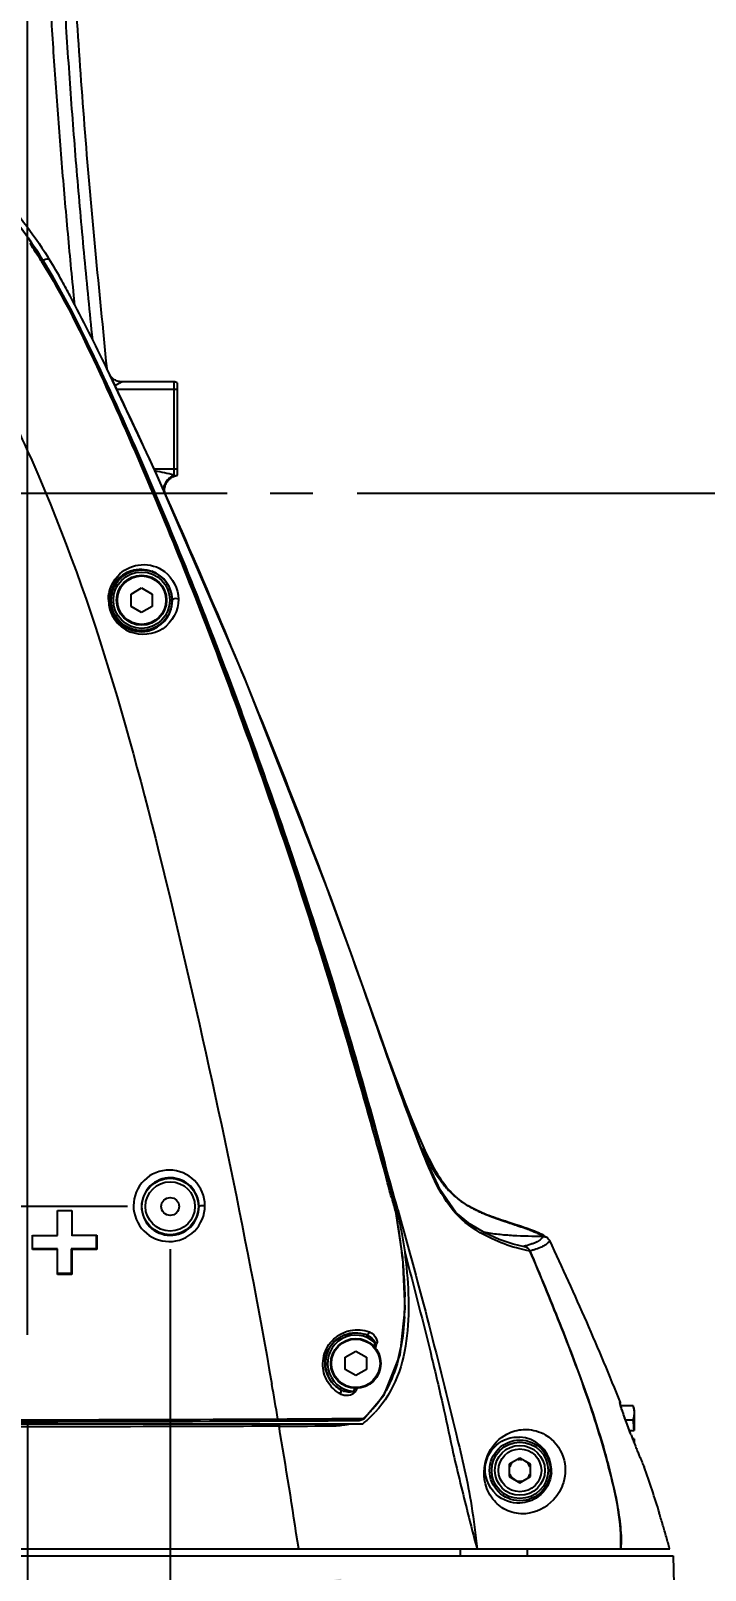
# Model space of a CAD drawing. Header units: millimetres. Extents: x 4086 to 8300, y 123 to 1549.
# Drawn here: x 6992.9 to 7016.5, y 682.5 to 736.4 of the extents above; entities that cross this region are included whole.
import ezdxf

# ---------------------------------------------------------------- set-up
doc = ezdxf.new("R2010")
doc.units = ezdxf.units.MM
doc.linetypes.add('CENTER', pattern=[0.6, 0.375, -0.075, 0.075, -0.075])
for name, color, linetype in [('中心线', 7, 'Continuous'), ('外形图', 7, 'Continuous'), ('尺寸标注', 7, 'Continuous')]:
    doc.layers.add(name, color=color, linetype=linetype)
doc.styles.add('思源黑', font='SourceHanSansCN-Normal.ttf')
doc.dimstyles.new('尺寸标注_1_4比例', dxfattribs={"dimtxt": 7, "dimasz": 6, "dimexe": 2, "dimexo": 1.5, "dimgap": 1, "dimtad": 1, "dimdec": 1, "dimlfac": 4, "dimdsep": 46, "dimtxsty": '思源黑', "dimcen": 0.09, "dimadec": 0, "dimazin": 0, "dimtp": 0.01, "dimtm": 0.01, "dimtfac": 1, "dimtdec": 1, "dimtofl": 0, "dimtmove": 0, "dimatfit": 3, "dimfxl": 1, "dimtolj": 1, "dimarcsym": 0})

# ---------------------------------------------------------------- blocks, each defined once
blk = doc.blocks.new('*D962')
at = {"layer": 'Defpoints', "color": 0}
for p in [(6980.264, 879.243), (6980.264, 858.753), (6992.764, 689.237)]:
    blk.add_point(p, dxfattribs=at)
at = {"layer": '尺寸标注', "color": 0, "lineweight": -2}
for p, q in [((6980.264, 860.253), (6980.264, 881.243)), ((6992.764, 690.737), (6992.764, 881.243)), ((6974.264, 879.243), (6968.264, 879.243)), ((6998.764, 879.243), (7004.764, 879.243))]:
    blk.add_line(p, q, dxfattribs=at)
at = {"layer": '尺寸标注', "color": 0}
for points in [[(6974.264, 878.243), (6974.264, 880.243), (6980.264, 879.243)], [(6998.764, 880.243), (6998.764, 878.243), (6992.764, 879.243)]]:
    blk.add_solid(points, dxfattribs=at)
at = {"layer": '尺寸标注', "color": 0, "insert": (6986.59, 883.867), "char_height": 7, "attachment_point": 5, "style": '思源黑'}
blk.add_mtext('\\A1;50', dxfattribs=at)
blk = doc.blocks.new('*D964')
at = {"layer": 'Defpoints', "color": 0}
for p in [(6998.934, 830.237), (7002.818, 720.237), (7051.03, 720.237)]:
    blk.add_point(p, dxfattribs=at)
at = {"layer": '尺寸标注', "color": 0, "lineweight": -2}
for p, q in [((7000.434, 830.237), (7053.03, 830.237)), ((7051.03, 824.237), (7051.03, 726.237)), ((7004.318, 720.237), (7053.03, 720.237))]:
    blk.add_line(p, q, dxfattribs=at)
at = {"layer": '尺寸标注', "color": 0}
for points in [[(7052.03, 824.237), (7050.03, 824.237), (7051.03, 830.237)], [(7050.03, 726.237), (7052.03, 726.237), (7051.03, 720.237)]]:
    blk.add_solid(points, dxfattribs=at)
at = {"layer": '尺寸标注', "color": 0, "insert": (7046.405, 775.803), "char_height": 7, "attachment_point": 5, "rotation": 90, "style": '思源黑'}
blk.add_mtext('\\A1;440', dxfattribs=at)
blk = doc.blocks.new('*D965')
at = {"layer": 'Defpoints', "color": 0}
for p in [(7002.818, 720.237), (7020.981, 632.737), (7051.03, 632.737)]:
    blk.add_point(p, dxfattribs=at)
at = {"layer": '尺寸标注', "color": 0, "lineweight": -2}
for p, q in [((7004.318, 720.237), (7053.03, 720.237)), ((7051.03, 714.237), (7051.03, 638.737)), ((7022.481, 632.737), (7053.03, 632.737))]:
    blk.add_line(p, q, dxfattribs=at)
at = {"layer": '尺寸标注', "color": 0}
for points in [[(7052.03, 714.237), (7050.03, 714.237), (7051.03, 720.237)], [(7050.03, 638.737), (7052.03, 638.737), (7051.03, 632.737)]]:
    blk.add_solid(points, dxfattribs=at)
at = {"layer": '尺寸标注', "color": 0, "insert": (7046.401, 676.487), "char_height": 7, "attachment_point": 5, "rotation": 90, "style": '思源黑'}
blk.add_mtext('\\A1;350', dxfattribs=at)
blk = doc.blocks.new('*D966')
at = {"layer": 'Defpoints', "color": 0}
for p in [(6997.764, 695.237), (6925.105, 632.737), (6972.335, 632.737)]:
    blk.add_point(p, dxfattribs=at)
at = {"layer": '尺寸标注', "color": 0, "lineweight": -2}
for p, q in [((6996.264, 695.237), (6923.105, 695.237)), ((6925.105, 689.237), (6925.105, 638.737)), ((6970.835, 632.737), (6923.105, 632.737))]:
    blk.add_line(p, q, dxfattribs=at)
at = {"layer": '尺寸标注', "color": 0}
for points in [[(6926.105, 689.237), (6924.105, 689.237), (6925.105, 695.237)], [(6924.105, 638.737), (6926.105, 638.737), (6925.105, 632.737)]]:
    blk.add_solid(points, dxfattribs=at)
at = {"layer": '尺寸标注', "color": 0, "insert": (6920.481, 664.863), "char_height": 7, "attachment_point": 5, "rotation": 90, "style": '思源黑'}
blk.add_mtext('\\A1;250', dxfattribs=at)
blk = doc.blocks.new('*D973')
at = {"layer": 'Defpoints', "color": 0}
for p in [(6978.764, 855.112), (7014.387, 632.737), (7073.522, 632.737)]:
    blk.add_point(p, dxfattribs=at)
at = {"layer": '尺寸标注', "color": 0, "lineweight": -2}
for p, q in [((6980.264, 855.112), (7075.522, 855.112)), ((7073.522, 849.112), (7073.522, 638.737)), ((7015.887, 632.737), (7075.522, 632.737))]:
    blk.add_line(p, q, dxfattribs=at)
at = {"layer": '尺寸标注', "color": 0}
for points in [[(7074.522, 849.112), (7072.522, 849.112), (7073.522, 855.112)], [(7072.522, 638.737), (7074.522, 638.737), (7073.522, 632.737)]]:
    blk.add_solid(points, dxfattribs=at)
at = {"layer": '尺寸标注', "color": 0, "insert": (7068.898, 743.924), "char_height": 7, "attachment_point": 5, "rotation": 90, "style": '思源黑'}
blk.add_mtext('\\A1;889.5', dxfattribs=at)
blk = doc.blocks.new('*D974')
at = {"layer": 'Defpoints', "color": 0}
for p in [(6984.014, 695.237), (6997.764, 695.237), (6997.764, 681.191)]:
    blk.add_point(p, dxfattribs=at)
at = {"layer": '尺寸标注', "color": 0, "lineweight": -2}
for p, q in [((6984.014, 693.737), (6984.014, 679.191)), ((6997.764, 693.737), (6997.764, 679.191)), ((6978.014, 681.191), (6949.26, 681.191)), ((7003.764, 681.191), (7009.764, 681.191))]:
    blk.add_line(p, q, dxfattribs=at)
at = {"layer": '尺寸标注', "color": 0}
for points in [[(6978.014, 680.191), (6978.014, 682.191), (6984.014, 681.191)], [(7003.764, 682.191), (7003.764, 680.191), (6997.764, 681.191)]]:
    blk.add_solid(points, dxfattribs=at)
at = {"layer": '尺寸标注', "color": 0, "insert": (6955.118, 685.753), "char_height": 7, "attachment_point": 5, "style": '思源黑'}
blk.add_mtext('\\A1;55', dxfattribs=at)
blk = doc.blocks.new('*D975')
at = {"layer": 'Defpoints', "color": 0}
for p in [(6984.014, 695.237), (6992.764, 689.237), (6992.764, 670.305)]:
    blk.add_point(p, dxfattribs=at)
at = {"layer": '尺寸标注', "color": 0, "lineweight": -2}
for p, q in [((6984.014, 693.737), (6984.014, 668.305)), ((6992.764, 687.737), (6992.764, 668.305)), ((6978.014, 670.305), (6948.62, 670.305)), ((6998.764, 670.305), (7004.764, 670.305))]:
    blk.add_line(p, q, dxfattribs=at)
at = {"layer": '尺寸标注', "color": 0}
for points in [[(6978.014, 669.305), (6978.014, 671.305), (6984.014, 670.305)], [(6998.764, 671.305), (6998.764, 669.305), (6992.764, 670.305)]]:
    blk.add_solid(points, dxfattribs=at)
at = {"layer": '尺寸标注', "color": 0, "insert": (6954.468, 674.935), "char_height": 7, "attachment_point": 5, "style": '思源黑'}
blk.add_mtext('\\A1;35', dxfattribs=at)

msp = doc.modelspace()

# ---------------------------------------------------------------- linework, layer by layer
at = {"layer": '中心线', "linetype": 'CENTER', "ltscale": 20}
msp.add_line((6980.264, 720.2368), (7002.8178, 720.2368), dxfattribs=at)
at = {"layer": '外形图'}
for p, q in [((6993.2716, 728.4107), (6993.2788, 728.3991)), ((6993.2945, 728.4135), (6993.2717, 728.4107)), ((6993.295, 728.4128), (6993.304, 728.3981)), ((6994.4247, 726.83), (6994.3914, 727.1649)), ((6995.5539, 724.6089), (6995.5361, 724.7885)), ((6995.5555, 724.5927), (6995.5539, 724.6089)), ((6995.8858, 723.8882), (6998.014, 723.8882)), ((6997.889, 724.1382), (6996.0772, 724.1382)), ((6997.889, 724.1382), (6997.889, 720.8763)), ((6998.014, 724.1048), (6998.014, 720.8689)), ((6998.014, 721.0855), (6997.1999, 721.0855)), ((6996.3916, 716.7018), (6996.764, 716.9168)), ((6996.3916, 716.2718), (6996.3916, 716.7018)), ((6996.764, 716.9168), (6997.1364, 716.7018)), ((6997.1364, 716.7018), (6997.1364, 716.2718)), ((6996.764, 716.0568), (6996.3916, 716.2718)), ((6997.1364, 716.2718), (6996.764, 716.0568)), ((7001.0141, 710.3283), (7001.045, 710.2409)), ((7003.383, 706.0656), (7003.3857, 706.0666)), ((7003.1872, 703.7859), (7003.2401, 703.6158)), ((7005.4033, 700.4601), (7005.1404, 701.1926)), ((7005.3059, 696.3164), (7005.3252, 696.2467)), ((7005.3788, 696.3369), (7005.3764, 696.3363)), ((7005.4708, 695.9734), (7005.3788, 696.3369)), ((7005.6172, 695.335), (7005.4708, 695.9734)), ((6993.8159, 695.0975), (6994.2947, 695.0982)), ((6993.8159, 694.2244), (6993.8159, 695.0975)), ((6994.2947, 695.0982), (6994.3159, 695.0982)), ((6994.3159, 695.0982), (6994.3159, 694.225)), ((7005.6703, 695.0619), (7005.6172, 695.335)), ((7005.6703, 695.0619), (7005.6529, 695.0588)), ((7005.9079, 693.4511), (7005.6703, 695.0619)), ((6992.9409, 693.7246), (6992.9409, 694.2234)), ((6992.9449, 693.7529), (6992.9447, 694.2289)), ((6993.8159, 694.2244), (6993.8179, 694.2297)), ((6994.3159, 694.225), (6994.295, 694.2302)), ((6995.1681, 694.2312), (6995.1682, 694.0722)), ((6995.1681, 694.2264), (6995.1909, 694.2264)), ((6995.1682, 694.0722), (6995.1682, 693.7553)), ((6995.1909, 694.2264), (6995.1909, 693.7275)), ((6992.9409, 693.7246), (6992.9449, 693.7529)), ((6993.8159, 693.7255), (6993.818, 693.7537)), ((6993.8159, 692.8528), (6993.8159, 693.7255)), ((6993.8182, 692.8831), (6993.818, 693.7536)), ((6994.3159, 693.7262), (6994.2952, 693.7542)), ((6994.2952, 693.7541), (6994.2954, 692.8836)), ((6994.3159, 693.7262), (6994.3159, 692.8535)), ((6995.1909, 693.7275), (6995.1681, 693.7554)), ((6993.8159, 692.8528), (6993.8182, 692.8831)), ((6994.3159, 692.8535), (6993.8159, 692.8528)), ((6994.2953, 692.8836), (6993.8183, 692.883)), ((6994.3159, 692.8535), (6994.2953, 692.8837)), ((7003.8916, 689.9518), (7004.264, 690.1668)), ((7004.264, 690.1668), (7004.6364, 689.9518)), ((7005.0054, 690.4394), (7004.9447, 690.4541)), ((7003.8916, 689.5218), (7003.8916, 689.9518)), ((7004.6364, 689.9518), (7004.6364, 689.5218)), ((7004.264, 689.3068), (7003.8916, 689.5218)), ((7004.6364, 689.5218), (7004.264, 689.3068)), ((7004.2196, 688.7153), (7004.1706, 688.7525)), ((7004.5447, 687.7935), (7005.2544, 688.6304)), ((7013.522, 688.3582), (7013.5221, 688.3587)), ((7013.522, 688.3576), (7013.522, 688.3582)), ((7013.522, 688.357), (7013.522, 688.3576)), ((7013.5221, 688.3587), (7013.5222, 688.3592)), ((7013.5222, 688.3592), (7013.5223, 688.3596)), ((7013.5248, 688.3243), (7013.5242, 688.3274)), ((7013.5292, 688.3057), (7013.5248, 688.3243)), ((7013.5405, 688.264), (7013.5344, 688.2858)), ((7013.5479, 688.2386), (7013.5405, 688.264)), ((7013.9778, 688.2472), (7013.5454, 688.2472)), ((7013.6259, 687.9983), (7013.6278, 687.9935)), ((7013.6438, 687.9476), (7013.6261, 687.9984)), ((7014.014, 688.1118), (7013.9778, 688.2472)), ((7014.014, 688.1118), (7014.014, 687.3868)), ((7004.4999, 687.6118), (6979.7653, 687.6118)), ((7001.4995, 687.7852), (7001.5341, 687.7854)), ((7001.4996, 687.7187), (7001.5345, 687.7189)), ((7001.5765, 687.5346), (7001.5007, 687.5342)), ((7001.5341, 687.7852), (7001.5786, 687.7855)), ((7001.5345, 687.7189), (7001.5793, 687.7191)), ((7001.5786, 687.7855), (7001.6534, 687.786)), ((7003.7868, 687.7319), (7004.0659, 687.7339)), ((7003.9474, 687.804), (7004.0646, 687.8051)), ((7004.0646, 687.8051), (7004.3445, 687.8079)), ((7004.0659, 687.7339), (7004.3404, 687.736)), ((7004.3445, 687.8079), (7004.4755, 687.8092)), ((7004.4755, 687.8092), (7004.4982, 687.8094)), ((7004.4982, 687.8094), (7004.53, 687.8098)), ((7004.5247, 687.7785), (7004.5447, 687.7935)), ((7004.5428, 687.7955), (7004.5296, 687.8102)), ((7013.9778, 687.742), (7013.7169, 687.742)), ((7010.1315, 687.4193), (7010.2486, 687.4208)), ((7013.8479, 687.3868), (7014.014, 687.3868)), ((7013.8575, 687.3614), (7013.8479, 687.3868)), ((7014.014, 687.0868), (7013.9625, 687.0868)), ((7014.014, 687.0868), (7014.014, 686.9537)), ((7010.014, 686.4199), (7009.639, 686.2034)), ((7010.389, 686.2034), (7010.014, 686.4199)), ((7009.639, 686.2034), (7009.639, 685.7703)), ((7010.389, 685.7703), (7010.389, 686.2034)), ((7009.639, 685.7703), (7010.014, 685.5538)), ((7010.014, 685.5538), (7010.389, 685.7703)), ((7014.8931, 684.4868), (7014.9038, 684.4868)), ((6971.977, 683.2368), (7013.5497, 683.2368)), ((7007.9195, 683.2368), (7007.9195, 682.9868)), ((7007.9195, 683.2368), (7007.9195, 682.9868)), ((7010.264, 683.2368), (7010.264, 682.9868)), ((7013.5497, 683.2368), (7015.2591, 683.2368)), ((6970.1426, 682.9868), (7015.3799, 682.9868)), ((7015.3799, 682.9868), (7015.4061, 681.9868))]:
    msp.add_line(p, q, dxfattribs=at)
for points in [[(7003.3857, 706.0666), (7000.3608, 713.7762), (6997.2322, 721.0166), (6995.5481, 724.6084)], [(6996.0771, 724.1382), (6996.0465, 724.1392), (6996.0111, 724.1427), (6995.976, 724.1487), (6995.9414, 724.1571), (6995.9075, 724.1681), (6995.8745, 724.1814), (6995.8424, 724.197), (6995.8116, 724.2148), (6995.7822, 724.2348), (6995.7542, 724.2569), (6995.7279, 724.2809), (6995.7033, 724.3067), (6995.6807, 724.3342), (6995.6689, 724.3508)], [(6997.6121, 720.1528), (6997.6001, 720.1823), (6997.5884, 720.2173), (6997.5794, 720.2531), (6997.5731, 720.2895), (6997.5694, 720.3264), (6997.5685, 720.3633), (6997.5703, 720.4003), (6997.5749, 720.4369), (6997.5821, 720.4731), (6997.5919, 720.5085), (6997.6044, 720.5432), (6997.6193, 720.5769), (6997.6367, 720.6093), (6997.6564, 720.6404), (6997.6784, 720.67), (6997.7025, 720.6979), (6997.7287, 720.724), (6997.7568, 720.7482), (6997.7867, 720.7702), (6997.818, 720.7899), (6997.8507, 720.8072), (6997.8844, 720.8221), (6997.9189, 720.8343), (6997.9488, 720.8427)], [(7005.381, 700.477), (7004.838, 702.0339), (7004.1027, 704.1043), (7003.3857, 706.0666)], [(7005.1404, 701.1926), (7004.6408, 702.5914), (7004.5408, 702.8708)], [(7010.1775, 693.827), (7009.7742, 693.9183), (7009.2863, 694.0785), (7008.7843, 694.3077), (7008.2725, 694.6189), (7007.7696, 695.0272), (7007.2208, 695.8161), (7006.6356, 697.0861), (7005.9925, 698.7695), (7005.381, 700.477)], [(7009.5865, 694.6897), (7009.5035, 694.7169), (7009.4204, 694.7443), (7009.3373, 694.772), (7009.2545, 694.8001), (7009.1719, 694.8286), (7009.09, 694.8577), (7009.0087, 694.8874), (7008.9282, 694.9177), (7008.8488, 694.9488), (7008.7705, 694.9806), (7008.6933, 695.0133), (7008.6173, 695.0468), (7008.5424, 695.0813), (7008.4685, 695.117), (7008.3956, 695.1538), (7008.3237, 695.1922), (7008.2525, 695.2322), (7008.1818, 695.2744), (7008.1114, 695.3191), (7008.0409, 695.3668), (7007.9703, 695.4175), (7007.8998, 695.4711), (7007.8299, 695.5271), (7007.7613, 695.585), (7007.6946, 695.6447), (7007.6305, 695.7058), (7007.5703, 695.7673), (7007.5129, 695.83), (7007.4571, 695.8953), (7007.4019, 695.9642), (7007.3474, 696.0366), (7007.2936, 696.1122), (7007.2404, 696.1912), (7007.1871, 696.2742), (7007.1332, 696.3622), (7007.078, 696.4564), (7007.021, 696.5579), (7006.9618, 696.6674), (7006.9002, 696.7859), (7006.8359, 696.914), (7006.7685, 697.0529), (7006.6976, 697.2038), (7006.6228, 697.3675), (7006.5446, 697.5437), (7006.4634, 697.7313), (7006.3797, 697.9295), (7006.2935, 698.1379), (7006.2051, 698.3559), (7006.1145, 698.5831), (7006.0218, 698.8193), (7005.9266, 699.0651), (7005.8286, 699.3214), (7005.7274, 699.5888), (7005.6227, 699.8681), (7005.5141, 700.1601), (7005.4033, 700.4601)], [(7010.9769, 694.1316), (7010.9154, 694.1766), (7010.8531, 694.2154), (7010.7904, 694.2499), (7010.7266, 694.2816), (7010.6612, 694.3115), (7010.5935, 694.3403), (7010.5237, 694.3684), (7010.4521, 694.396), (7010.3787, 694.4232), (7010.3039, 694.4501), (7010.2279, 694.4767), (7010.1508, 694.5033), (7010.0727, 694.5297), (7009.9936, 694.5562), (7009.9137, 694.5827), (7009.8329, 694.6092), (7009.5865, 694.6897)], [(7005.2544, 688.6304), (7005.8152, 690.0322), (7005.9995, 691.6611), (7005.9079, 693.4511)], [(7013.5405, 688.264), (7013.5345, 688.2856), (7013.5297, 688.3037), (7013.5292, 688.3057)], [(7013.6261, 687.9984), (7013.6151, 688.0304), (7013.6018, 688.0699), (7013.5891, 688.1079), (7013.5773, 688.1441), (7013.5664, 688.1783), (7013.5565, 688.2099), (7013.5479, 688.2386)], [(7001.5796, 687.6118), (7001.5799, 687.5984), (7001.5798, 687.585), (7001.5793, 687.5717), (7001.5785, 687.5587), (7001.5773, 687.5462), (7001.5756, 687.5341)], [(7003.5832, 687.6118), (7003.5832, 687.5986), (7003.5827, 687.5855), (7003.5817, 687.5726), (7003.5802, 687.5601), (7003.5782, 687.5481)], [(7004.3443, 687.736), (7004.387, 687.7381), (7004.5247, 687.7785)], [(7013.8878, 687.2812), (7013.8397, 687.4087), (7013.8152, 687.4742), (7013.7912, 687.5388), (7013.7677, 687.6024), (7013.745, 687.6645), (7013.723, 687.7251), (7013.7017, 687.7839), (7013.6814, 687.8408), (7013.6621, 687.8954), (7013.6438, 687.9476)]]:
    msp.add_lwpolyline(points, dxfattribs=at)
for centre, radius in [((6996.764, 716.4868), 1.0638), ((6996.764, 716.4868), 0.9888), ((6996.764, 716.4868), 0.875), ((6996.764, 716.4868), 0.85), ((6997.764, 695.2368), 0.9908), ((6997.764, 695.2368), 0.8658), ((6997.764, 695.2368), 0.3125), ((7004.264, 689.7368), 0.875), ((7004.264, 689.7368), 0.85), ((7010.014, 685.9868), 1.0638), ((7010.014, 685.9868), 0.9888), ((7010.014, 685.9868), 0.875), ((7010.014, 685.9868), 0.75)]:
    msp.add_circle(centre, radius, dxfattribs=at)
for centre, radius, start, end in [((6977.3137, 718.567), 18.7494, 33.16132, 33.86804), ((6977.669, 718.7776), 18.3572, 33.68233, 33.94098), ((6976.3784, 717.9727), 19.8192, 31.69455, 33.78713), ((6976.5255, 718.0228), 19.7273, 31.78142, 33.6647), ((6976.1438, 717.8064), 20.1449, 31.76294, 33.15226), ((6976.1617, 717.5842), 20.4792, 32.03461, 32.29383), ((6992.8676, 728.9119), 0.6457, 305.24918, 306.3729), ((6972.1569, 715.3439), 24.8518, 31.52553, 31.68715), ((6980.2448, 720.1389), 15.6628, 28.72947, 32.03504), ((6977.4738, 718.5216), 18.8702, 27.21434, 28.99127), ((6997.889, 723.8882), 0.25, 60.00002, 89.99998), ((6997.8886, 721.0866), 0.2512, 283.88072, 299.96038), ((6996.7418, 716.4816), 1.0942, 107.93318, 179.72431), ((6996.7386, 716.4772), 1.0989, 0.50252, 69.47523), ((6996.8181, 716.5034), 1.2172, 179.54605, 248.59206), ((6996.7457, 716.4808), 1.0982, 179.68582, 248.9281), ((6996.7438, 716.4764), 1.0936, 293.44052, 0.54843), ((6996.7442, 716.4767), 1.0937, 248.9221, 293.41605), ((6829.8446, 649.8494), 181.5397, 19.459717, 19.91678), ((6829.2681, 649.649), 182.1501, 17.290145, 19.42958), ((6803.7, 641.6368), 208.9441, 16.887813, 17.255273), ((6646.8446, 596.7957), 372.02, 15.391329, 15.505283), ((6981.6542, 690.3012), 24.4779, 13.3775, 14.27353), ((6629.2884, 590.7109), 390.6601, 15.500759, 15.684741), ((6963.0973, 685.2613), 43.7269, 13.17638, 14.65417), ((6979.0132, 689.0123), 27.375, 12.12498, 13.12573), ((6995.1739, 691.8936), 10.8066, 357.21783, 0.91637), ((7004.264, 689.7368), 1.0638, 69.42714, 240.3996), ((7004.264, 689.7368), 0.9888, 46.501, 264.58017), ((7004.2529, 689.7401), 1.0647, 68.80237, 73.05162), ((6999.0281, 691.8875), 6.0877, 345.1274, 346.38116), ((6999.0299, 691.9036), 6.1522, 344.56838, 346.23181), ((6999.9205, 691.3962), 6.027, 345.31202, 349.41768), ((6754.0236, 645.8062), 251.0452, 9.626041, 9.909309), ((7004.0492, 689.3654), 0.6347, 240.69769, 253.44637), ((7001.0799, 691.0983), 3.8801, 322.80175, 324.80506), ((7001.0247, 691.1267), 4.0028, 322.95618, 325.02889), ((7001.0126, 691.1352), 4.0176, 325.02778, 325.33905), ((7001.9902, 690.6744), 3.8276, 324.7663, 330.26911), ((7001.9435, 690.8122), 4.0955, 311.58553, 317.14841), ((7001.8496, 690.804), 4.0185, 314.61493, 317.39993), ((7001.9432, 690.7175), 3.8911, 317.40446, 320.17661), ((7002.0077, 690.6637), 3.8071, 320.17731, 324.74596), ((7015.131, 688.7377), 1.66, 194.26971, 194.54019), ((6992.0278, 2385.0189), 1697.3266, 269.6819176, 270.3197374), ((6997.2607, 1448.7448), 761.223, 270.3248499, 270.4755119), ((6743.4271, 644.0326), 261.7891, 8.612737, 9.565217), ((6997.2124, 1400.1904), 712.4183, 270.3571682, 270.4942072), ((7001.657, 691.1339), 4.5263, 308.9092, 310.82758), ((7001.7188, 690.9368), 4.2049, 311.95579, 314.61324), ((7001.761, 691.0127), 4.3665, 310.83455, 311.62971), ((7012.7379, 688.0741), 1.2836, 345.00618, 347.18201), ((7009.944, 685.9809), 1.1746, 9.72595, 86.58373), ((7046.8881, 699.7456), 35.2752, 200.7692, 201.03006), ((7046.7035, 699.6744), 35.0773, 201.02984, 201.26301), ((7010.4549, 687.2486), 3.5594, 355.66241, 357.39524), ((7009.9364, 686.0087), 1.1434, 159.13556, 169.48838), ((7010.014, 685.9868), 0.375, 139.9994, 160.00059), ((7010.014, 685.9868), 0.375, 199.99941, 240), ((7010.014, 685.9868), 0.375, 79.9994, 100.0006), ((7010.014, 685.9868), 0.375, 19.99941, 60), ((7010.014, 685.9868), 0.375, 319.9994, 340.00059), ((7009.9552, 685.9838), 1.1631, 355.87082, 9.68007), ((6971.8099, 671.1627), 45.1068, 17.18107, 19.35487), ((7010.014, 685.9868), 0.375, 259.9994, 280.0006), ((6978.9426, 673.2632), 37.6618, 16.65556, 17.33827), ((6980.4933, 673.7293), 36.0425, 16.33344, 16.65214), ((6981.2129, 673.9401), 35.2927, 15.95968, 16.33361), ((7008.6426, 683.3876), 4.9203, 358.24397, 0.0346), ((6981.7342, 674.0893), 34.7504, 15.26212, 15.9595)]:
    msp.add_arc(centre, radius, start, end, dxfattribs=at)
for points, knots in [([(6995.5516, 724.6086), (6995.281, 727.3633), (6994.731, 732.8647), (6994.2368, 741.1368), (6993.9817, 749.4088), (6994.1344, 757.6847), (6994.709, 764.5641), (6995.491, 770.0292), (6996.1387, 774.1198), (6996.8421, 778.2034), (6997.6228, 781.5666), (6998.0388, 784.2999), (6998.1411, 787.0609), (6998.095, 789.1295), (6998.0836, 790.5091)], [0, 0, 0, 0, 0.1253441, 0.2503306, 0.3751781, 0.5000283, 0.6249618, 0.6874719, 0.7499945, 0.8125174, 0.8750504, 0.9062977, 0.9375248, 1, 1, 1, 1]), ([(6994.3914, 727.1649), (6994.3095, 727.9909), (6994.1537, 729.6439), (6993.9414, 732.1253), (6993.7522, 734.6085), (6993.6438, 736.2653), (6993.5938, 737.0939)], [0, 0, 0, 0, 0.2499998, 0.4999999, 0.7499998, 1, 1, 1, 1]), ([(6995.0495, 725.6169), (6995.001, 726.0956), (6994.9033, 727.053), (6994.7637, 728.4897), (6994.6323, 729.9272), (6994.4665, 731.8446), (6994.2777, 734.243), (6994.1504, 736.1634), (6994.0924, 737.124)], [0, 0, 0, 0, 0.1250002, 0.2500004, 0.3750005, 0.5000008, 0.7500003, 1, 1, 1, 1]), ([(6966.2065, 713.1898), (6965.3306, 714.9441), (6964.3064, 718.8544), (6964.9806, 724.8341), (6967.8192, 730.1636), (6972.4245, 734.0652), (6978.1469, 735.9808), (6983.1812, 735.6954), (6986.9148, 734.3824), (6989.4862, 732.8839), (6991.7522, 730.9495), (6992.9462, 729.3593), (6993.4732, 728.5254)], [0, 0, 0, 0, 0.1246615, 0.2495627, 0.3744523, 0.4993392, 0.6242252, 0.7491163, 0.811842, 0.8745688, 0.9372862, 1, 1, 1, 1]), ([(6971.2293, 732.6624), (6972.8729, 733.8451), (6976.6737, 735.5708), (6982.8974, 735.7771), (6987.7637, 733.9194), (6991.0086, 731.4437), (6992.3306, 729.8707), (6992.8983, 729.0271)], [0, 0, 0, 0, 0.2497135, 0.4994293, 0.7491347, 0.8746057, 1, 1, 1, 1]), ([(6993.2446, 728.3873), (6994.0291, 727.1192), (6995.3203, 724.4666), (6997.6196, 719.2398), (7000.1569, 712.7297), (7002.9144, 704.6843), (7004.5112, 699.1785), (7005.3059, 696.3164)], [0, 0, 0, 0, 0.1302988, 0.2569974, 0.4992281, 0.7404428, 1, 1, 1, 1]), ([(6993.2717, 728.4107), (6993.2708, 728.4082), (6993.263, 728.4019), (6993.256, 728.3961), (6993.2505, 728.392)], [0, 0, 0, 0, 0.2782376, 1, 1, 1, 1]), ([(6993.2788, 728.3991), (6994.0897, 727.0876), (6995.4256, 724.3196), (6997.8672, 718.7591), (6999.5, 714.5242), (7000.5262, 711.6918)], [0, 0, 0, 0, 0.2537507, 0.504214, 1, 1, 1, 1]), ([(7005.4018, 696.3236), (7004.681, 699.0953), (7003.074, 704.5966), (7000.2791, 712.7231), (6997.6439, 719.3858), (6995.3203, 724.6176), (6994.0516, 727.1936), (6993.2991, 728.4111)], [0, 0, 0, 0, 0.2500125, 0.5000258, 0.7500419, 0.8750549, 1, 1, 1, 1]), ([(6993.5225, 728.447), (6993.4691, 728.4374), (6993.3925, 728.4392), (6993.3257, 728.4018), (6993.3061, 728.3994)], [0, 0, 0, 0, 0.7334265, 1, 1, 1, 1]), ([(6993.3408, 728.3384), (6994.0869, 727.1221), (6995.3457, 724.5512), (6997.6614, 719.3347), (7000.2823, 712.6898), (7003.0632, 704.5862), (7004.6603, 699.1002), (7005.3764, 696.3363)], [0, 0, 0, 0, 0.1249487, 0.2499629, 0.499978, 0.7499895, 1, 1, 1, 1]), ([(6990.7101, 725.9208), (6991.1616, 725.1001), (6991.9909, 723.4034), (6992.7898, 721.6931), (6993.1649, 720.8195)], [0, 0, 0, 0, 0.4962808, 1, 1, 1, 1]), ([(7003.383, 706.0656), (7002.2169, 709.2124), (6999.7299, 715.4482), (6997.0114, 721.5885), (6995.5479, 724.6084)], [0, 0, 0, 0, 0.500008, 1, 1, 1, 1]), ([(6996.077, 724.1382), (6996.0778, 724.1382), (6996.0743, 724.1367), (6996.0729, 724.1356), (6996.0672, 724.1326), (6996.0593, 724.1285), (6996.0473, 724.1222), (6996.0336, 724.1148), (6996.0126, 724.1036), (6995.9839, 724.0886), (6995.9477, 724.0692), (6995.9096, 724.049), (6995.8702, 724.0281), (6995.8436, 724.014), (6995.8302, 724.0069)], [0, 0, 0, 0, 0.0076324, 0.0175304, 0.0311833, 0.0695473, 0.1182702, 0.1744101, 0.236575, 0.3737751, 0.5217903, 0.67696, 0.8368216, 1, 1, 1, 1]), ([(6997.889, 720.8763), (6997.7805, 720.8999), (6997.5613, 720.9468), (6997.3422, 720.9941), (6997.2316, 721.0178)], [0, 0, 0, 0, 0.4954201, 1, 1, 1, 1]), ([(6993.1649, 720.8195), (6995.3206, 715.7983), (6998.1107, 705.1267), (7000.3781, 694.4208), (7001.3237, 689.0084)], [0, 0, 0, 0, 0.4986308, 1, 1, 1, 1]), ([(6997.889, 720.8763), (6997.8424, 720.8547), (6997.752, 720.7935), (6997.6405, 720.6706), (6997.5562, 720.5245), (6997.5229, 720.4168), (6997.5142, 720.3633)], [0, 0, 0, 0, 0.235035, 0.4913205, 0.7522724, 1, 1, 1, 1]), ([(6997.9488, 720.8427), (6997.9489, 720.8428), (6997.9482, 720.8429), (6997.9477, 720.8434), (6997.9462, 720.844), (6997.9434, 720.8455), (6997.9385, 720.8478), (6997.9314, 720.8515), (6997.9227, 720.8563), (6997.9082, 720.8644), (6997.8969, 720.8712), (6997.889, 720.8763)], [0, 0, 0, 0, 0.0043767, 0.0175465, 0.0395481, 0.0703012, 0.1570738, 0.2748683, 0.4206479, 0.592243, 1, 1, 1, 1]), ([(6995.6009, 716.5131), (6995.6034, 716.8408), (6995.881, 717.4645), (6996.753, 717.8288), (6997.7104, 717.5656), (6998.0537, 716.8852), (6998.0556, 716.5218)], [0, 0, 0, 0, 0.2632965, 0.4810757, 0.7079946, 1, 1, 1, 1]), ([(6998.0556, 716.5218), (6998.0577, 716.1312), (6997.6334, 715.3114), (6996.7256, 715.232), (6996.3738, 715.3702)], [0, 0, 0, 0, 0.5082221, 1, 1, 1, 1]), ([(6998.0556, 716.5218), (6997.9964, 716.5488), (6997.907, 716.5567), (6997.8379, 716.4992), (6997.8374, 716.4868)], [0, 0, 0, 0, 0.8407302, 1, 1, 1, 1]), ([(7003.6335, 702.3348), (7003.7815, 701.8474), (7004.3795, 699.8528), (7004.9516, 697.8505), (7005.3749, 696.3355)], [0, 0, 0, 0, 0.2446061, 1, 1, 1, 1]), ([(7005.381, 700.4769), (7005.3812, 700.4764), (7005.3792, 700.4747), (7005.3779, 700.4739), (7005.3767, 700.4732)], [0, 0, 0, 0, 0.2889012, 1, 1, 1, 1]), ([(7009.891, 693.7822), (7009.6007, 693.8614), (7008.9256, 694.119), (7007.5053, 694.9655), (7006.4679, 697.4042), (7005.7798, 699.3363), (7005.3767, 700.4732)], [0, 0, 0, 0, 0.1068152, 0.2564582, 0.5718391, 1, 1, 1, 1]), ([(7005.3866, 700.4621), (7005.3905, 700.4626), (7005.3956, 700.4631), (7005.4027, 700.4618), (7005.4033, 700.4601)], [0, 0, 0, 0, 0.6855296, 1, 1, 1, 1]), ([(7006.5635, 697.2741), (7006.6535, 697.0991), (7006.8293, 696.7712), (7007.0964, 696.331), (7007.3176, 696.0251), (7007.4845, 695.8337), (7007.6264, 695.6892), (7007.7948, 695.5409), (7007.9888, 695.392), (7008.1721, 695.2721), (7008.3458, 695.1741), (7008.5106, 695.0914), (7008.7152, 694.9981), (7009.0396, 694.867), (7009.4669, 694.7208), (7009.9214, 694.5685), (7010.2525, 694.4537), (7010.4774, 694.3675), (7010.6142, 694.3087), (7010.727, 694.2511), (7010.7916, 694.2088), (7010.8187, 694.1871)], [0, 0, 0, 0, 0.1078921, 0.2039432, 0.282196, 0.3144993, 0.3431298, 0.3931649, 0.4374133, 0.4771039, 0.5132036, 0.5467072, 0.578218, 0.6364621, 0.7384641, 0.8257851, 0.8993571, 0.9305903, 0.9578421, 0.9809713, 1, 1, 1, 1]), ([(6998.9817, 695.2623), (6998.9811, 695.5805), (6998.7119, 696.2413), (6997.7381, 696.6454), (6996.7532, 696.2521), (6996.4786, 695.584), (6996.4781, 695.2627)], [0, 0, 0, 0, 0.2492708, 0.4975884, 0.7482891, 1, 1, 1, 1]), ([(6998.7758, 695.2368), (6998.7752, 695.4926), (6998.5591, 696.0232), (6997.7773, 696.3494), (6996.9828, 696.0356), (6996.7595, 695.4965), (6996.7589, 695.2368)], [0, 0, 0, 0, 0.2488869, 0.496313, 0.7473808, 1, 1, 1, 1]), ([(6996.4781, 695.2627), (6996.4777, 694.9439), (6996.7458, 694.2807), (6997.7219, 693.8751), (6998.7083, 694.2705), (6998.9822, 694.9405), (6998.9817, 695.2623)], [0, 0, 0, 0, 0.2493014, 0.497663, 0.7483547, 1, 1, 1, 1]), ([(6996.7589, 695.2368), (6996.7584, 694.9804), (6996.9734, 694.4471), (6997.7576, 694.119), (6998.5543, 694.4349), (6998.7764, 694.9766), (6998.7758, 695.2368)], [0, 0, 0, 0, 0.248891, 0.4963947, 0.7474139, 1, 1, 1, 1]), ([(6998.9817, 695.2623), (6998.933, 695.2613), (6998.8816, 695.2471), (6998.7793, 695.2573), (6998.7758, 695.2368)], [0, 0, 0, 0, 0.701295, 1, 1, 1, 1]), ([(7005.739, 695.1153), (7006.1138, 693.7636), (7006.8241, 691.1534), (7007.676, 687.6977), (7008.3051, 685.1003), (7008.4463, 683.7405), (7008.5141, 683.2368)], [0, 0, 0, 0, 0.3446618, 0.6644803, 0.8751252, 1, 1, 1, 1]), ([(7010.8194, 694.1871), (7010.4728, 694.1858), (7009.9523, 694.1951), (7009.2608, 694.2507), (7008.9169, 694.2989), (7008.7463, 694.33)], [0, 0, 0, 0, 0.4998564, 0.7499535, 1, 1, 1, 1]), ([(7010.8194, 694.1871), (7010.8076, 694.1505), (7010.7634, 694.099), (7010.6881, 694.0435), (7010.6097, 693.9974), (7010.5152, 693.9518), (7010.3586, 693.8897), (7010.2291, 693.8551), (7010.1373, 693.8359)], [0, 0, 0, 0, 0.1464831, 0.2435695, 0.3586025, 0.4917369, 0.6428561, 1, 1, 1, 1]), ([(7011.0468, 694.0426), (7011.0372, 694.0111), (7011.0036, 693.9656), (7010.9446, 693.9149), (7010.8583, 693.856), (7010.7184, 693.7847), (7010.5934, 693.7398), (7010.5231, 693.7192)], [0, 0, 0, 0, 0.1568517, 0.2558691, 0.37104, 0.6515671, 1, 1, 1, 1]), ([(7010.819, 694.1869), (7010.8472, 694.1866), (7010.9042, 694.1775), (7010.9548, 694.1493), (7010.9769, 694.1316)], [0, 0, 0, 0, 0.4993941, 1, 1, 1, 1]), ([(7010.9769, 694.1316), (7010.9992, 694.1137), (7011.0251, 694.0843), (7011.0431, 694.0506), (7011.0472, 694.0419)], [0, 0, 0, 0, 0.7488905, 1, 1, 1, 1]), ([(7011.0472, 694.0419), (7011.4878, 693.0948), (7012.3441, 691.2147), (7013.1476, 689.3111), (7013.5242, 688.3619)], [0, 0, 0, 0, 0.5056745, 1, 1, 1, 1]), ([(7005.9768, 693.6442), (7006.0996, 692.6715), (7006.1992, 691.1851), (7005.7964, 689.2487), (7005.2778, 688.3852), (7004.9459, 688.0269)], [0, 0, 0, 0, 0.5004863, 0.7506758, 1, 1, 1, 1]), ([(7005.9768, 693.6442), (7006.3077, 692.3998), (7006.7828, 690.5599), (7007.3368, 688.2015), (7007.7087, 686.3937), (7008.1161, 684.773), (7008.3917, 683.6575), (7008.5141, 683.2368)], [0, 0, 0, 0, 0.3605688, 0.5320657, 0.678335, 0.8773285, 1, 1, 1, 1]), ([(7010.3641, 693.6769), (7010.3277, 693.6831), (7010.1688, 693.7123), (7010.0112, 693.7494), (7009.891, 693.7822)], [0, 0, 0, 0, 0.2286777, 1, 1, 1, 1]), ([(7010.3641, 693.6769), (7010.7207, 692.8348), (7011.4206, 691.146), (7012.3973, 688.5782), (7013.1986, 685.9678), (7013.5781, 684.1475), (7013.5396, 683.2368)], [0, 0, 0, 0, 0.2502213, 0.500425, 0.7505819, 1, 1, 1, 1]), ([(7010.5231, 693.7192), (7010.5106, 693.7155), (7010.4582, 693.7007), (7010.4053, 693.688), (7010.3648, 693.6793)], [0, 0, 0, 0, 0.239487, 1, 1, 1, 1]), ([(7013.5497, 683.2368), (7013.5835, 684.1479), (7013.2023, 685.9672), (7012.3995, 688.5782), (7011.422, 691.1461), (7010.7225, 692.8354), (7010.3659, 693.6776)], [0, 0, 0, 0, 0.2494345, 0.4995867, 0.7497849, 1, 1, 1, 1]), ([(7003.7224, 688.6636), (7003.5411, 688.7649), (7003.2187, 689.0792), (7003.0454, 689.7492), (7003.265, 690.4304), (7003.6447, 690.7358), (7003.8533, 690.823)], [0, 0, 0, 0, 0.234783, 0.4823586, 0.7444081, 1, 1, 1, 1]), ([(7003.7386, 688.8119), (7003.5764, 688.9018), (7003.2856, 689.1825), (7003.1291, 689.7892), (7003.3406, 690.4061), (7003.6975, 690.6708), (7003.8893, 690.7406)], [0, 0, 0, 0, 0.2320145, 0.4793892, 0.744502, 1, 1, 1, 1]), ([(7003.8533, 690.823), (7003.9253, 690.853), (7004.2131, 690.9426), (7004.5344, 690.9167), (7004.7421, 690.8371)], [0, 0, 0, 0, 0.259647, 1, 1, 1, 1]), ([(7004.7421, 690.8371), (7004.8555, 690.7937), (7004.9922, 690.6566), (7005.0161, 690.4834), (7005.0054, 690.4394)], [0, 0, 0, 0, 0.7284298, 1, 1, 1, 1]), ([(7011.9641, 689.704), (7012.1546, 689.1934), (7012.5202, 688.1663), (7012.9244, 686.8647), (7013.2067, 685.8119), (7013.3878, 685.0145), (7013.4993, 684.3418), (7013.5522, 683.7993), (7013.5629, 683.5268), (7013.5629, 683.3906)], [0, 0, 0, 0, 0.2500107, 0.500012, 0.6250186, 0.750019, 0.8750044, 0.9375044, 1, 1, 1, 1]), ([(7004.2196, 688.7153), (7004.2108, 688.7036), (7004.1899, 688.6824), (7004.1654, 688.6659), (7004.1526, 688.6585)], [0, 0, 0, 0, 0.4991493, 1, 1, 1, 1]), ([(7013.5222, 688.3286), (7013.5214, 688.3316), (7013.52, 688.3373), (7013.5181, 688.3453), (7013.5168, 688.3519), (7013.5161, 688.3563), (7013.5161, 688.3589), (7013.5162, 688.3601), (7013.5166, 688.361), (7013.518, 688.3612), (7013.5197, 688.3591), (7013.521, 688.3575), (7013.5218, 688.3563)], [0, 0, 0, 0, 0.2334905, 0.4397577, 0.6090046, 0.731798, 0.7737364, 0.8031904, 0.8222237, 0.8377707, 0.8935977, 1, 1, 1, 1]), ([(7013.5242, 688.3274), (7013.5233, 688.3314), (7013.5224, 688.3372), (7013.521, 688.3443), (7013.5204, 688.3475), (7013.5205, 688.349)], [0, 0, 0, 0, 0.5609448, 0.7970997, 1, 1, 1, 1]), ([(7013.5223, 688.3597), (7013.5224, 688.36), (7013.5226, 688.3609), (7013.5235, 688.3618), (7013.5242, 688.3618)], [0, 0, 0, 0, 0.3349647, 1, 1, 1, 1]), ([(7013.6259, 687.9983), (7013.6035, 688.0631), (7013.5675, 688.17), (7013.5352, 688.2781), (7013.5241, 688.321)], [0, 0, 0, 0, 0.6076499, 1, 1, 1, 1]), ([(7013.8476, 687.3869), (7013.8272, 687.4414), (7013.7513, 687.6445), (7013.6776, 687.8484), (7013.6259, 687.9983)], [0, 0, 0, 0, 0.2685639, 1, 1, 1, 1]), ([(7013.9778, 688.2472), (7013.9889, 688.2057), (7014.0072, 688.1223), (7014.014, 688.0369), (7014.014, 687.9946)], [0, 0, 0, 0, 0.5035628, 1, 1, 1, 1]), ([(7014.014, 687.9946), (7014.014, 687.9775), (7014.0119, 687.9085), (7014.001, 687.8399), (7013.9895, 687.7893)], [0, 0, 0, 0, 0.2485763, 1, 1, 1, 1]), ([(6982.5964, 687.7761), (6984.1478, 687.7663), (6990.4488, 687.75), (6996.7499, 687.7639), (7001.4995, 687.7852)], [0, 0, 0, 0, 0.2462051, 1, 1, 1, 1]), ([(7001.5007, 687.5342), (6999.9397, 687.5273), (6993.6408, 687.5091), (6987.3417, 687.4955), (6982.6039, 687.5255)], [0, 0, 0, 0, 0.2478272, 1, 1, 1, 1]), ([(7001.4996, 687.7187), (7001.506, 687.7183), (7001.5236, 687.743), (7001.5276, 687.7645), (7001.5335, 687.7815)], [0, 0, 0, 0, 0.2603649, 1, 1, 1, 1]), ([(7008.8679, 686.416), (7008.9729, 686.6911), (7009.3445, 687.082), (7009.8323, 687.164), (7010.014, 687.1534)], [0, 0, 0, 0, 0.6178946, 1, 1, 1, 1]), ([(7008.933, 686.6218), (7009.0688, 686.8855), (7009.4381, 687.2719), (7009.9322, 687.4082), (7010.1315, 687.4193)], [0, 0, 0, 0, 0.5977934, 1, 1, 1, 1]), ([(7010.2486, 687.4208), (7010.4753, 687.4141), (7011.0401, 687.2557), (7011.628, 686.5213), (7011.6213, 685.5997), (7011.1661, 684.801), (7010.57, 684.4952), (7010.2061, 684.4686)], [0, 0, 0, 0, 0.1556591, 0.3848808, 0.5888891, 0.7495368, 1, 1, 1, 1]), ([(7013.8881, 687.2811), (7013.8814, 687.2987), (7013.8675, 687.3338), (7013.8542, 687.3692), (7013.8476, 687.3869)], [0, 0, 0, 0, 0.4996213, 1, 1, 1, 1]), ([(7013.9052, 687.2368), (7013.9024, 687.2442), (7013.8981, 687.2553), (7013.8929, 687.2702), (7013.8895, 687.2773), (7013.8881, 687.281)], [0, 0, 0, 0, 0.5000718, 0.7500911, 1, 1, 1, 1]), ([(7014.014, 686.9537), (7014.0351, 686.8996), (7014.0763, 686.7945), (7014.1366, 686.6429), (7014.1928, 686.5043), (7014.2431, 686.3823), (7014.2863, 686.2801), (7014.3174, 686.209), (7014.3378, 686.1646), (7014.349, 686.1412), (7014.3576, 686.125), (7014.3626, 686.1165), (7014.3649, 686.1137)], [0, 0, 0, 0, 0.1913281, 0.3718304, 0.5373734, 0.6837682, 0.8068567, 0.9027004, 0.9393084, 0.9678879, 0.9881674, 1, 1, 1, 1]), ([(7010.2061, 684.4686), (7009.9968, 684.4533), (7009.5797, 684.5196), (7009.0643, 684.9101), (7008.682, 685.6299), (7008.7624, 686.2907), (7008.933, 686.6218)], [0, 0, 0, 0, 0.2099483, 0.4025412, 0.6273211, 1, 1, 1, 1]), ([(7010.014, 684.8403), (7009.7213, 684.8291), (7009.0088, 685.0649), (7008.7426, 685.8424), (7008.8121, 686.2173)], [0, 0, 0, 0, 0.4344705, 1, 1, 1, 1]), ([(7011.1153, 685.9), (7011.0923, 685.584), (7010.7928, 685.0317), (7010.2415, 684.8491), (7010.014, 684.8403)], [0, 0, 0, 0, 0.5819661, 1, 1, 1, 1]), ([(7014.3649, 686.1137), (7014.3652, 686.1135), (7014.3659, 686.1127), (7014.3667, 686.1118), (7014.3674, 686.1118)], [0, 0, 0, 0, 0.355166, 1, 1, 1, 1])]:
    msp.add_open_spline(points, degree=3, knots=knots, dxfattribs=at)
for points in [[(6992.0088, 730.2221), (6992.4836, 729.6529), (6992.9086, 729.0411), (6993.2991, 728.4111)], [(6995.5479, 724.6084), (6995.1332, 725.4641), (6994.7103, 726.3165), (6994.2551, 727.1514)], [(6996.4048, 717.5227), (6996.633, 717.5964), (6996.8993, 717.5903), (6997.1239, 717.5063)], [(7005.3767, 700.4732), (7004.7279, 702.3429), (7004.0706, 704.2098), (7003.383, 706.0656)], [(7005.4679, 695.9646), (7005.5181, 695.7532), (7005.5653, 695.541), (7005.6061, 695.3275)], [(7005.5223, 695.5336), (7005.5658, 695.3753), (7005.6093, 695.217), (7005.6527, 695.0587)], [(7005.6061, 695.3275), (7005.6231, 695.2382), (7005.639, 695.1487), (7005.6529, 695.0588)], [(7005.6529, 695.0588), (7005.7736, 694.3777), (7005.8745, 693.6917), (7005.9318, 693.0023)], [(7005.7775, 694.7623), (7005.8569, 694.3921), (7005.9294, 694.0198), (7005.9768, 693.6442)], [(6992.9409, 694.2234), (6993.2326, 694.2237), (6993.5243, 694.224), (6993.8159, 694.2244)], [(6994.3159, 694.225), (6994.6, 694.2254), (6994.884, 694.2259), (6995.1681, 694.2264)], [(6993.8159, 693.7255), (6993.5243, 693.7252), (6993.2326, 693.7249), (6992.9409, 693.7246)], [(6993.8181, 693.7536), (6993.527, 693.7533), (6993.236, 693.7531), (6992.9449, 693.7529)], [(6995.1682, 693.7553), (6994.8772, 693.7548), (6994.5862, 693.7544), (6994.2952, 693.7541)], [(6995.1909, 693.7275), (6994.8993, 693.7271), (6994.6076, 693.7266), (6994.3159, 693.7262)], [(7010.3659, 693.6776), (7010.3346, 693.7514), (7010.2564, 693.8127), (7010.1775, 693.827)], [(7005.9318, 693.0023), (7005.9577, 692.691), (7005.9745, 692.3788), (7005.9791, 692.0665)], [(7005.9678, 691.3691), (7005.9498, 691.0073), (7005.9119, 690.6453), (7005.845, 690.2893)], [(7003.8893, 690.7406), (7004.1005, 690.8175), (7004.3483, 690.8241), (7004.5632, 690.7586)], [(7004.7421, 690.8371), (7004.7262, 690.7906), (7004.6844, 690.717), (7004.6378, 690.7328)], [(7004.6378, 690.7328), (7004.767, 690.6837), (7004.912, 690.5883), (7004.9447, 690.4541)], [(7005.7505, 689.868), (7005.6508, 689.489), (7005.5083, 689.1166), (7005.3139, 688.7762)], [(7003.7224, 688.6636), (7003.7486, 688.7059), (7003.781, 688.7859), (7003.7386, 688.8119)], [(7003.8522, 688.6157), (7003.807, 688.6249), (7003.7627, 688.6411), (7003.7224, 688.6636)], [(7004.1526, 688.6585), (7004.0652, 688.6077), (7003.9514, 688.5955), (7003.8522, 688.6157)], [(7004.0387, 688.7313), (7003.9813, 688.7316), (7003.9234, 688.7406), (7003.8684, 688.757)], [(7004.1707, 688.7525), (7004.1303, 688.7335), (7004.0833, 688.731), (7004.0387, 688.7313)], [(7013.5205, 688.349), (7013.5207, 688.3506), (7013.5214, 688.3521), (7013.5214, 688.3537)], [(7013.5214, 688.3537), (7013.5213, 688.3548), (7013.522, 688.3559), (7013.522, 688.357)], [(7001.5793, 687.7191), (7002.1283, 687.7216), (7002.6772, 687.7247), (7003.2262, 687.7282)], [(7003.2262, 687.7282), (7003.413, 687.7294), (7003.5999, 687.7306), (7003.7868, 687.7319)], [(7003.3573, 687.7986), (7003.554, 687.8003), (7003.7507, 687.8021), (7003.9474, 687.804)], [(7004.0659, 687.6118), (7003.9069, 687.5719), (7003.7422, 687.5495), (7003.5782, 687.5481)], [(7004.53, 687.8098), (7004.4898, 687.7567), (7004.4109, 687.7365), (7004.3443, 687.736)], [(7014.0106, 687.3868), (7014.0052, 687.5056), (7013.9935, 687.6242), (7013.9778, 687.742)]]:
    msp.add_open_spline(points, degree=3, dxfattribs=at)

# ---------------------------------------------------------------- dimensions: what is measured, and where the dimension line sits
at = {"layer": '尺寸标注'}
for base, p1, p2, picture, middle in [((6980.264, 879.2431), (6992.764, 689.2368), (6980.264, 858.7535), '*D962', (6986.5899, 879.2431)), ((6992.764, 670.3055), (6984.014, 695.2368), (6992.764, 689.2368), '*D975', (6954.4681, 670.3055)), ((6997.764, 681.1912), (6984.014, 695.2368), (6997.764, 695.2368), '*D974', (6955.1183, 681.1912))]:
    dim = msp.add_linear_dim(base=base, p1=p1, p2=p2, dimstyle='尺寸标注_1_4比例', dxfattribs=at)
    dim.commit()
    dim.dimension.update_dxf_attribs({"geometry": picture, "text_midpoint": middle, "dimtype": 160})
for base, p1, p2, picture, middle in [((7073.5221, 632.7368), (6978.764, 855.1118), (7014.3874, 632.7368), '*D973', (7068.8978, 743.9243)), ((7051.0298, 632.7368), (7002.8178, 720.2368), (7020.9805, 632.7368), '*D965', (7046.4007, 676.4868))]:
    dim = msp.add_linear_dim(base=base, p1=p1, p2=p2, angle=90, dimstyle='尺寸标注_1_4比例', dxfattribs=at)
    dim.commit()
    dim.dimension.update_dxf_attribs({"geometry": picture, "text_midpoint": middle})
for base, p1, p2, picture, middle in [((7051.0298, 720.2368), (6998.9337, 830.2368), (7002.8178, 720.2368), '*D964', (7051.0298, 775.8034)), ((6925.1053, 632.7368), (6997.764, 695.2368), (6972.3349, 632.7368), '*D966', (6925.1053, 664.8626))]:
    dim = msp.add_linear_dim(base=base, p1=p1, p2=p2, angle=90, dimstyle='尺寸标注_1_4比例', dxfattribs=at)
    dim.commit()
    dim.dimension.update_dxf_attribs({"geometry": picture, "text_midpoint": middle, "dimtype": 160})

doc.saveas('drawing.dxf')
